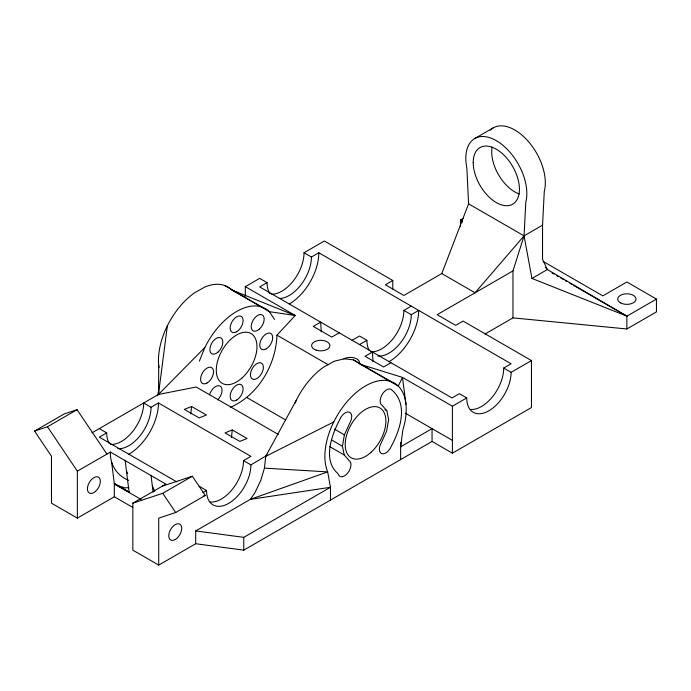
<?xml version="1.0" encoding="UTF-8"?>
<svg xmlns="http://www.w3.org/2000/svg" width="691" height="691" viewBox="0 0 691 691"><rect width="100%" height="100%" fill="white"/><g stroke="black" fill="none" stroke-linecap="round" stroke-linejoin="round"><path stroke-width="1.04" d="M106.95 454.073L77.047 409.677L64.133 413.995L34.55 431.072L51.48 456.207L51.48 503.178L77.366 518.129L77.366 471.158L110.396 452.087L165.857 484.115L132.836 503.178L132.836 550.148L158.723 565.091L195.7 543.739L243.768 550.148L243.776 537.339L330.462 487.293L327.681 471.884A57.526 33.211 -60 0 1 366.316 385.466A57.526 33.211 -60 0 1 402.827 430.148L400.633 446.775L400.633 459.584M330.462 500.103L330.462 487.293L250.401 499.343L195.7 530.938L195.7 543.739M91.955 432.842L158.541 394.406L158.723 365.384M270.034 293.735A31.38 18.113 -60 0 1 267.063 282.645L259.669 278.378L245.314 286.661L295.238 315.485L276.97 335.161C276.011 364.796 258.235 395.027 230.682 407.249M485.056 333.986L512.964 317.869L626.867 328.968L626.867 316.158L547.358 269.55L542.547 259.35L542.547 225.188L544.283 191.355A43.144 24.911 60 0 0 528.054 141.128A43.144 24.911 60 0 0 490.273 130.133M400.858 442.508L400.633 446.775L432.056 428.636L432.056 441.445L452.398 453.184L531.457 407.543L531.457 360.572L463.048 321.073L455.654 325.34L437.161 314.673L512.964 270.907L524.063 235.864L525.799 202.031A43.144 24.911 60 0 0 496.328 140.67A43.144 24.911 60 0 0 466.857 167.999L468.593 203.845L441.782 273.567L403.881 295.454L385.388 284.778L392.79 280.511L392.79 289.045M190.802 413.935L191.597 406.481L206.393 415.015L199.146 417.925L184.35 409.392L191.597 406.481M231.476 437.412L232.28 429.966L247.067 438.5L239.82 441.411L225.024 432.877L232.28 429.966M264.446 468.135L327.681 471.884L250.401 499.343L254.875 492.804L260.749 480.565L264.446 468.135L265.707 456.362L296.258 400.296A57.526 33.211 -60 0 1 323.509 367.18L334.124 361.281L344.334 358.784L353.429 359.864L390.916 381.51M278.309 434.432L196.209 387.029L158.464 394.449L167.343 325.867M344.23 454.98L342.434 446.213L344.394 434.872L349.758 423.056A9.156 5.286 -60 0 0 349.3 412.095A9.156 5.286 -60 0 0 339.73 419.601C331.62 435.183 322.205 460.189 338.201 473.871A9.156 5.286 -60 0 0 347.616 473.18A9.156 5.286 -60 0 0 349.145 460.569L344.23 454.98L329.607 446.533M157.678 395.667L158.619 390.441M199.354 361.177L204.838 347.513A57.526 33.211 -60 0 1 269.36 311.667L295.238 315.485L231.874 290.021A57.526 33.211 -60 0 0 205.21 286.851L194.594 292.751A57.526 33.211 -60 0 0 159.008 367.638M295.083 403.224L296.258 400.296M158.464 394.449L204.838 347.513M199.146 486.248L206.54 490.515A31.38 18.113 -60 0 0 228.721 503.324A31.38 18.113 -60 0 0 250.911 464.896L267.391 455.084M474.752 138.537L493.244 127.861M271.77 294.211A31.38 18.113 -60 0 0 304.04 252.759L324.381 241.012L392.79 280.511M267.063 282.645L259.669 286.912L451.957 397.93L459.351 393.663L466.745 397.93A31.38 18.113 -60 0 0 488.934 410.739A31.38 18.113 -60 0 0 511.115 372.311L531.457 360.572M279.173 298.477A31.38 18.113 -60 0 0 311.434 257.026L318.827 252.759L511.115 363.768L503.722 368.044A31.38 18.113 -60 0 1 470.441 409.443M34.55 431.072L47.463 426.753L77.047 409.677M460.465 226.493L460.465 220.092L463.238 218.486M109.118 443.112A31.38 18.113 -60 0 1 106.699 432.877L99.297 437.144L176.81 481.895M117.79 448.658A31.38 18.113 -60 0 0 151.07 407.258L158.464 402.983L250.911 456.362L243.517 460.629A31.38 18.113 -60 0 1 210.237 502.029M339.169 332.812L331.775 337.087L313.282 326.411L320.676 322.144L321.22 331.749M542.547 225.188L524.063 235.864L475.062 292.785L441.782 273.567M352.108 340.292L359.51 336.016L366.904 340.292A31.38 18.113 -60 0 0 369.322 350.527M370.601 351.797A31.38 18.113 -60 0 0 403.881 310.397L411.275 306.13M359.51 344.559L366.904 340.292M377.994 356.072A31.38 18.113 -60 0 0 411.275 314.673L418.677 310.397A41.84 24.15 -60 0 1 389.093 361.635M77.366 518.129L114.343 496.777L132.836 507.453M468.593 203.845L524.063 235.864L531.949 278.447L547.358 269.55L545.268 267.227M132.836 503.178L162.765 493.305L192.348 476.229L205.287 495.438L175.704 512.523L158.723 518.12L158.723 565.091M390.942 362.706L383.54 366.973L365.055 356.297L372.449 352.03L372.985 361.635M202.895 492.623L206.54 490.515M452.398 453.184L452.398 406.213L466.745 397.93M531.949 278.447L626.867 316.158L656.45 299.082L656.45 311.891L626.867 328.968M243.768 550.148L432.056 441.445M265.707 456.362L333.753 421.942M162.42 486.101L192.348 476.229M203.292 496.103L205.287 495.438M128.802 487.561L125.183 487.924L115.993 485.082M195.7 530.938L243.776 537.339M353.429 359.864L360.875 364.502L402.473 377.398L452.398 406.213M460.465 220.092L462.314 221.111L460.465 220.092L462.124 222.813M656.45 299.082L626.867 282.006L602.828 295.878L543.152 261.423M552.083 272.98L553.949 274.059M556.756 275.683L558.622 276.763M560.496 277.842L563.295 279.458M565.169 280.537L567.035 281.617M569.842 283.241L571.707 284.321M573.582 285.4L626.867 316.158M304.04 252.759L311.434 257.026M403.881 310.397L411.275 314.673M503.722 368.044L511.115 372.311M224.515 285.443L262.001 307.08M231.96 290.073L250.66 300.87M251.602 301.406L269.36 311.667L274.5 319.432M360.875 364.502L398.275 386.096L402.473 377.398L405.971 404.287M276.97 335.161L328.277 364.779M405.246 413.158L452.398 440.374M385.025 409.711L386.856 410.765L388.653 419.532L386.632 431.098L381.337 442.698A9.156 5.286 -60 0 0 381.786 453.659A9.156 5.286 -60 0 0 391.365 446.144C400.098 429.914 408.554 404.719 392.212 390.329A9.156 5.286 -60 0 0 382.667 393.645A9.156 5.286 -60 0 0 382.028 405.228L386.856 410.765M334.34 429.059L344.394 434.872M331.464 439.882L342.434 446.213M247.162 397.74L285.409 419.817M151.07 407.258L143.676 402.983A31.38 18.113 -60 0 1 110.396 444.391M243.517 460.629L250.911 464.896M99.297 428.601L106.699 432.877M128.621 480.297C117.004 475.823 109.843 464.482 110.396 452.087M114.343 496.777L114.291 483.501L129.407 492.346L114.291 483.501L111.657 462.409M114.317 483.985L141.145 499.455M162.765 493.305L175.704 512.523M47.463 426.753L77.366 471.158M151.07 475.572L152.331 485.894L154.793 491.344M125.183 460.629L126.444 470.951L127.68 473.672M152.331 485.894L153.117 492.225M126.444 470.951L129.079 492.044M512.964 270.907L512.964 317.869M245.314 286.661L245.314 296.266M209.528 394.82A9.156 5.286 -60 0 1 220.23 386.148A9.156 5.286 -60 0 1 217.665 399.882M318.827 252.759A41.84 24.15 -60 0 1 289.244 303.997M158.464 402.983A41.84 24.15 -60 0 1 128.88 454.22M343.868 358.923A9.156 5.286 0 0 1 354.915 358.085A9.156 5.286 0 0 1 359.182 364.027M519.122 193.929A32.684 18.873 60 0 1 492.113 147.14M259.367 329.123A9.156 5.286 -60 0 0 262.269 314.949A9.156 5.286 -60 0 0 251.438 324.545A9.156 5.286 -60 0 0 259.367 329.123M217.907 352.185A9.156 5.286 -60 0 0 221.016 337.959A9.156 5.286 -60 0 0 210.133 347.357A9.156 5.286 -60 0 0 217.907 352.185M258.46 377.416A9.156 5.286 -60 0 0 261.569 363.181A9.156 5.286 -60 0 0 250.686 372.579A9.156 5.286 -60 0 0 258.46 377.416M241.893 378.089A28.763 16.61 -60 0 0 251.014 333.537A28.763 16.61 -60 0 0 216.983 363.708A28.763 16.61 -60 0 0 241.893 378.089M175.238 539.55A9.156 5.286 -60 0 0 180.835 525.1A9.156 5.286 -60 0 0 169.632 531.578A9.156 5.286 -60 0 0 175.238 539.55M370.808 452.519A28.763 16.61 -60 0 0 379.929 407.966A28.763 16.61 -60 0 0 345.897 438.137A28.763 16.61 -60 0 0 370.808 452.519M236.633 331.758A9.156 5.286 -60 0 0 242.239 317.316A9.156 5.286 -60 0 0 231.027 323.785A9.156 5.286 -60 0 0 236.633 331.758M266.216 348.843A9.156 5.286 -60 0 0 271.813 334.392A9.156 5.286 -60 0 0 260.611 340.87A9.156 5.286 -60 0 0 266.216 348.843M236.633 400.08A9.156 5.286 -60 0 0 242.239 385.63A9.156 5.286 -60 0 0 231.027 392.108A9.156 5.286 -60 0 0 236.633 400.08M207.05 382.995A9.156 5.286 -60 0 0 212.655 368.553A9.156 5.286 -60 0 0 201.444 375.023A9.156 5.286 -60 0 0 207.05 382.995M620.397 302.813A9.156 5.286 0 0 0 635.711 300.447A9.156 5.286 0 0 0 624.5 293.977A9.156 5.286 0 0 0 620.397 302.813M316.176 350.156A9.156 5.286 0 0 0 329.909 345.578A9.156 5.286 0 0 0 316.176 341.009A9.156 5.286 0 0 0 316.176 350.156M95.557 491.353A9.156 5.286 -60 0 0 98.459 477.179A9.156 5.286 -60 0 0 87.636 486.784A9.156 5.286 -60 0 0 95.557 491.353M473.214 162.549A32.684 18.873 60 0 0 507.885 205.676A32.684 18.873 60 0 0 507.885 159.457A32.684 18.873 60 0 0 473.214 162.549"/></g></svg>
